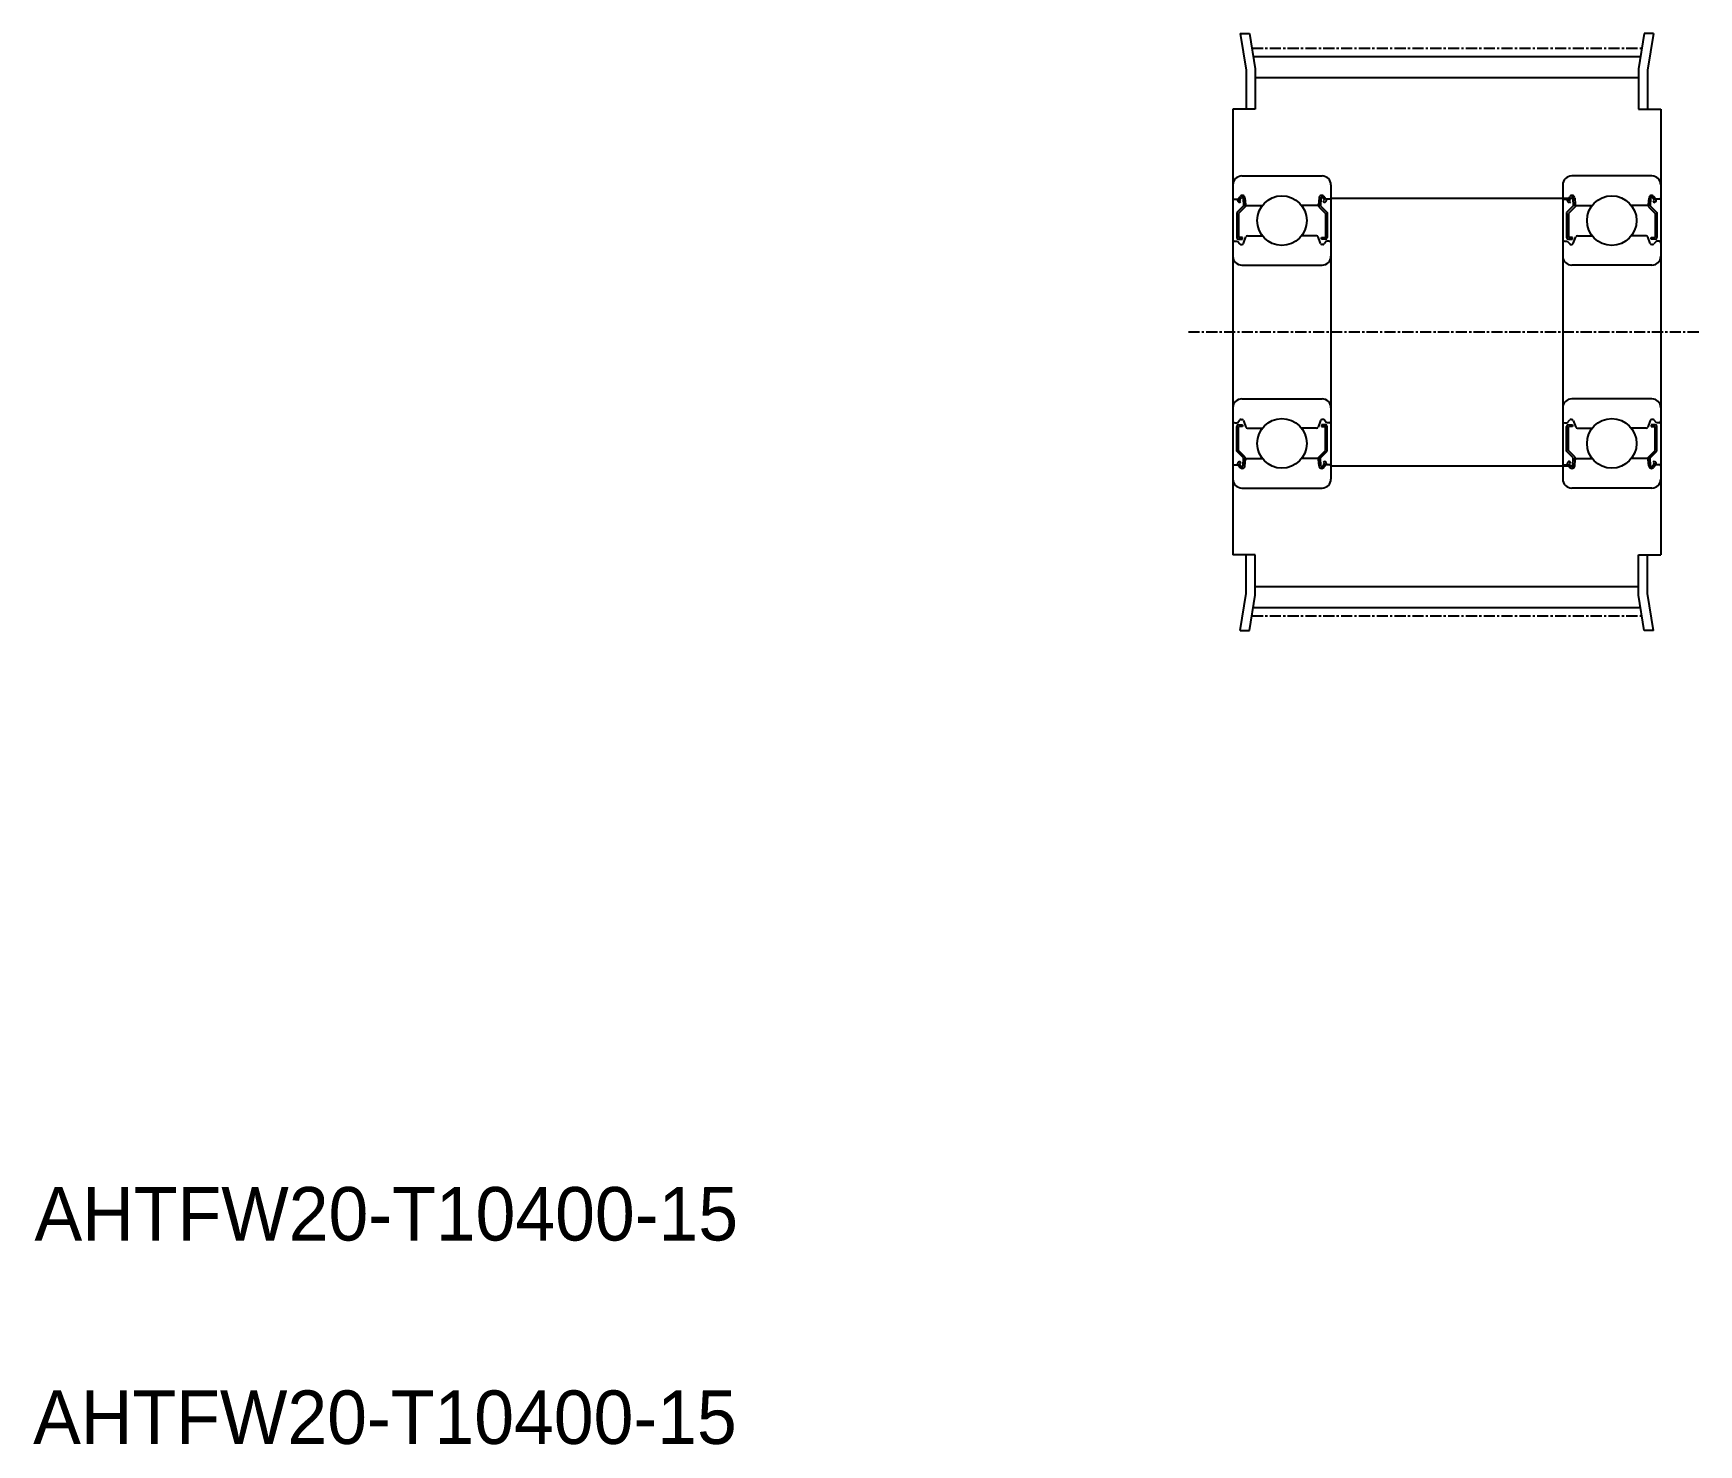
# Model space of a CAD drawing. Extents: x -286 to -99, y -73 to 85.
import ezdxf

# ---------------------------------------------------------------- set-up
doc = ezdxf.new("R2010")
doc.units = 0
doc.linetypes.add('CENTER', pattern=[2, 1.25, -0.25, 0.25, -0.25])
doc.layers.get('0').update_dxf_attribs({"linetype": 'CONTINUOUS'})
doc.layers.add('CENTER', color=1, linetype='CENTER')

# ---------------------------------------------------------------- blocks, each defined once
blk = doc.blocks.new('*U8')
at = {"color": 7, "linetype": 'CONTINUOUS'}
blk.add_text('AHTFW20-T10400-15', height=6, dxfattribs=at).set_placement((-286.14, -72.82))

msp = doc.modelspace()

# ---------------------------------------------------------------- linework, layer by layer
for p, q in [((-150.72, 85.41), (-150.05, 81.27)), ((-150.72, 85.41), (-149.69, 85.41)), ((-149.69, 85.41), (-149.05, 81.44)), ((-105.41, 85.41), (-106.05, 81.44)), ((-104.38, 85.41), (-105.41, 85.41)), ((-104.38, 85.41), (-105.05, 81.27)), ((-149.27, 82.81), (-105.83, 82.81)), ((-150.05, 81.27), (-150.05, 76.91)), ((-149.05, 81.44), (-149.05, 76.91)), ((-149.05, 80.44), (-106.05, 80.44)), ((-106.05, 81.44), (-106.05, 76.91)), ((-105.05, 81.27), (-105.05, 76.91)), ((-149.05, 76.91), (-151.55, 76.91)), ((-106.05, 76.91), (-103.55, 76.91)), ((-150.55, 69.41), (-141.55, 69.41)), ((-104.55, 69.41), (-113.55, 69.41)), ((-140.55, 68.41), (-140.55, 35.41)), ((-114.55, 68.41), (-114.55, 35.41)), ((-151.45, 66.81), (-150.99, 66.81)), ((-150.37, 66.05), (-151.12, 65.3)), ((-150.99, 66.81), (-150.74, 67.11)), ((-150.81, 66.4), (-150.97, 66.53)), ((-150.17, 65.96), (-150.92, 65.21)), ((-150.84, 66.68), (-150.59, 66.98)), ((-150.68, 66.56), (-150.84, 66.68)), ((-150.81, 66.4), (-150.68, 66.56)), ((-150.41, 66.92), (-150.37, 66.05)), ((-150.21, 66.94), (-150.15, 66.21)), ((-150.17, 66.43), (-150.17, 65.96)), ((-150.05, 66.11), (-148.25, 66.11)), ((-142.05, 66.11), (-143.85, 66.11)), ((-141.89, 66.94), (-141.95, 66.21)), ((-141.93, 66.43), (-141.93, 65.96)), ((-141.93, 65.96), (-141.18, 65.21)), ((-141.69, 66.92), (-141.73, 66.05)), ((-141.73, 66.05), (-140.98, 65.3)), ((-141.26, 66.68), (-141.51, 66.98)), ((-141.42, 66.56), (-141.26, 66.68)), ((-141.29, 66.4), (-141.42, 66.56)), ((-141.11, 66.81), (-141.36, 67.11)), ((-141.29, 66.4), (-141.14, 66.53)), ((-140.65, 66.81), (-141.11, 66.81)), ((-140.55, 66.91), (-113.55, 66.91)), ((-114.45, 66.81), (-113.99, 66.81)), ((-113.37, 66.05), (-114.12, 65.3)), ((-113.99, 66.81), (-113.74, 67.11)), ((-113.81, 66.4), (-113.97, 66.53)), ((-113.17, 65.96), (-113.92, 65.21)), ((-113.84, 66.68), (-113.59, 66.98)), ((-113.68, 66.56), (-113.84, 66.68)), ((-113.81, 66.4), (-113.68, 66.56)), ((-113.41, 66.92), (-113.37, 66.05)), ((-113.21, 66.94), (-113.15, 66.21)), ((-113.17, 66.43), (-113.17, 65.96)), ((-113.05, 66.11), (-111.25, 66.11)), ((-105.05, 66.11), (-106.85, 66.11)), ((-104.89, 66.94), (-104.95, 66.21)), ((-104.93, 66.43), (-104.93, 65.96)), ((-104.93, 65.96), (-104.18, 65.21)), ((-104.69, 66.92), (-104.73, 66.05)), ((-104.73, 66.05), (-103.98, 65.3)), ((-104.26, 66.68), (-104.51, 66.98)), ((-104.42, 66.56), (-104.26, 66.68)), ((-104.29, 66.4), (-104.42, 66.56)), ((-104.11, 66.81), (-104.36, 67.11)), ((-104.29, 66.4), (-104.14, 66.53)), ((-103.65, 66.81), (-104.11, 66.81)), ((-151.12, 65.3), (-151.12, 62.51)), ((-150.92, 65.21), (-150.92, 62.51)), ((-141.18, 65.21), (-141.18, 62.51)), ((-140.98, 65.3), (-140.98, 62.51)), ((-114.12, 65.3), (-114.12, 62.51)), ((-113.92, 65.21), (-113.92, 62.51)), ((-104.18, 65.21), (-104.18, 62.51)), ((-103.98, 65.3), (-103.98, 62.51)), ((-151.35, 62.11), (-151.05, 62.11)), ((-151.05, 62.11), (-150.77, 61.79)), ((-150.47, 62.51), (-150.92, 62.51)), ((-150.92, 62.31), (-150.47, 62.31)), ((-150.62, 61.71), (-150.56, 61.71)), ((-150.47, 62.31), (-150.47, 62.51)), ((-150.37, 61.85), (-150.1, 62.58)), ((-149.91, 62.71), (-148.25, 62.71)), ((-142.19, 62.71), (-143.85, 62.71)), ((-141.73, 61.85), (-142, 62.58)), ((-141.63, 62.51), (-141.18, 62.51)), ((-141.63, 62.31), (-141.63, 62.51)), ((-141.18, 62.31), (-141.63, 62.31)), ((-141.48, 61.71), (-141.54, 61.71)), ((-141.05, 62.11), (-141.33, 61.79)), ((-140.75, 62.11), (-141.05, 62.11)), ((-114.35, 62.11), (-114.05, 62.11)), ((-114.05, 62.11), (-113.77, 61.79)), ((-113.47, 62.51), (-113.92, 62.51)), ((-113.92, 62.31), (-113.47, 62.31)), ((-113.62, 61.71), (-113.56, 61.71)), ((-113.47, 62.31), (-113.47, 62.51)), ((-113.37, 61.85), (-113.1, 62.58)), ((-112.91, 62.71), (-111.25, 62.71)), ((-105.19, 62.71), (-106.85, 62.71)), ((-104.73, 61.85), (-105, 62.58)), ((-104.63, 62.51), (-104.18, 62.51)), ((-104.63, 62.31), (-104.63, 62.51)), ((-104.18, 62.31), (-104.63, 62.31)), ((-104.48, 61.71), (-104.54, 61.71)), ((-104.05, 62.11), (-104.33, 61.79)), ((-103.75, 62.11), (-104.05, 62.11)), ((-150.55, 59.41), (-141.55, 59.41)), ((-104.55, 59.41), (-113.55, 59.41)), ((-150.55, 44.41), (-141.55, 44.41)), ((-104.55, 44.41), (-113.55, 44.41)), ((-151.35, 41.71), (-151.05, 41.71)), ((-151.12, 38.53), (-151.12, 41.31)), ((-151.05, 41.71), (-150.77, 42.04)), ((-150.92, 41.51), (-150.47, 41.51)), ((-150.92, 38.61), (-150.92, 41.31)), ((-150.47, 41.31), (-150.92, 41.31)), ((-150.62, 42.11), (-150.56, 42.11)), ((-150.47, 41.51), (-150.47, 41.31)), ((-150.37, 41.98), (-150.1, 41.25)), ((-149.91, 41.11), (-148.25, 41.11)), ((-142.19, 41.11), (-143.85, 41.11)), ((-141.73, 41.98), (-142, 41.25)), ((-141.18, 41.51), (-141.63, 41.51)), ((-141.63, 41.51), (-141.63, 41.31)), ((-141.63, 41.31), (-141.18, 41.31)), ((-141.48, 42.11), (-141.54, 42.11)), ((-141.05, 41.71), (-141.33, 42.04)), ((-141.18, 38.61), (-141.18, 41.31)), ((-140.75, 41.71), (-141.05, 41.71)), ((-140.98, 38.53), (-140.98, 41.31)), ((-114.35, 41.71), (-114.05, 41.71)), ((-114.12, 38.53), (-114.12, 41.31)), ((-114.05, 41.71), (-113.77, 42.04)), ((-113.92, 41.51), (-113.47, 41.51)), ((-113.47, 41.31), (-113.92, 41.31)), ((-113.92, 38.61), (-113.92, 41.31)), ((-113.62, 42.11), (-113.56, 42.11)), ((-113.47, 41.51), (-113.47, 41.31)), ((-113.37, 41.98), (-113.1, 41.25)), ((-112.91, 41.11), (-111.25, 41.11)), ((-105.19, 41.11), (-106.85, 41.11)), ((-104.73, 41.98), (-105, 41.25)), ((-104.63, 41.51), (-104.63, 41.31)), ((-104.18, 41.51), (-104.63, 41.51)), ((-104.63, 41.31), (-104.18, 41.31)), ((-104.48, 42.11), (-104.54, 42.11)), ((-104.05, 41.71), (-104.33, 42.04)), ((-104.18, 38.61), (-104.18, 41.31)), ((-103.75, 41.71), (-104.05, 41.71)), ((-103.98, 38.53), (-103.98, 41.31)), ((-150.37, 37.78), (-151.12, 38.53)), ((-150.81, 37.42), (-150.97, 37.3)), ((-150.17, 37.86), (-150.92, 38.61)), ((-150.81, 37.42), (-150.68, 37.27)), ((-150.41, 36.9), (-150.37, 37.78)), ((-150.21, 36.88), (-150.15, 37.62)), ((-150.17, 37.39), (-150.17, 37.86)), ((-150.05, 37.71), (-148.25, 37.71)), ((-142.05, 37.71), (-143.85, 37.71)), ((-141.89, 36.88), (-141.95, 37.62)), ((-141.93, 37.86), (-141.18, 38.61)), ((-141.93, 37.39), (-141.93, 37.86)), ((-141.73, 37.78), (-140.98, 38.53)), ((-141.69, 36.9), (-141.73, 37.78)), ((-141.29, 37.42), (-141.42, 37.27)), ((-141.29, 37.42), (-141.14, 37.3)), ((-113.37, 37.78), (-114.12, 38.53)), ((-113.81, 37.42), (-113.97, 37.3)), ((-113.17, 37.86), (-113.92, 38.61)), ((-113.81, 37.42), (-113.68, 37.27)), ((-113.41, 36.9), (-113.37, 37.78)), ((-113.21, 36.88), (-113.15, 37.62)), ((-113.17, 37.39), (-113.17, 37.86)), ((-113.05, 37.71), (-111.25, 37.71)), ((-105.05, 37.71), (-106.85, 37.71)), ((-104.89, 36.88), (-104.95, 37.62)), ((-104.93, 37.86), (-104.18, 38.61)), ((-104.93, 37.39), (-104.93, 37.86)), ((-104.73, 37.78), (-103.98, 38.53)), ((-104.69, 36.9), (-104.73, 37.78)), ((-104.29, 37.42), (-104.42, 37.27)), ((-104.29, 37.42), (-104.14, 37.3)), ((-151.45, 37.01), (-150.99, 37.01)), ((-150.99, 37.01), (-150.74, 36.72)), ((-150.68, 37.27), (-150.84, 37.14)), ((-150.84, 37.14), (-150.59, 36.84)), ((-141.26, 37.14), (-141.51, 36.84)), ((-141.42, 37.27), (-141.26, 37.14)), ((-141.11, 37.01), (-141.36, 36.72)), ((-140.65, 37.01), (-141.11, 37.01)), ((-140.55, 36.91), (-113.55, 36.91)), ((-114.45, 37.01), (-113.99, 37.01)), ((-113.99, 37.01), (-113.74, 36.72)), ((-113.68, 37.27), (-113.84, 37.14)), ((-113.84, 37.14), (-113.59, 36.84)), ((-104.26, 37.14), (-104.51, 36.84)), ((-104.42, 37.27), (-104.26, 37.14)), ((-104.11, 37.01), (-104.36, 36.72)), ((-103.65, 37.01), (-104.11, 37.01)), ((-150.55, 34.41), (-141.55, 34.41)), ((-104.55, 34.41), (-113.55, 34.41)), ((-149.05, 26.91), (-151.55, 26.91)), ((-150.05, 22.56), (-150.05, 26.91)), ((-149.05, 22.39), (-149.05, 26.91)), ((-106.05, 22.39), (-106.05, 26.91)), ((-106.05, 26.91), (-103.55, 26.91)), ((-105.05, 22.56), (-105.05, 26.91)), ((-150.72, 18.41), (-150.05, 22.56)), ((-149.05, 23.38), (-106.05, 23.38)), ((-104.38, 18.41), (-105.05, 22.56)), ((-149.69, 18.41), (-149.05, 22.39)), ((-149.27, 21.01), (-105.83, 21.01)), ((-105.41, 18.41), (-106.05, 22.39)), ((-150.72, 18.41), (-149.69, 18.41)), ((-104.38, 18.41), (-105.41, 18.41))]:
    msp.add_line(p, q)
at = {"color": 7, "linetype": 'CONTINUOUS'}
for p, q in [((-151.55, 76.91), (-151.55, 26.91)), ((-103.55, 76.91), (-103.55, 26.91))]:
    msp.add_line(p, q, dxfattribs=at)
for centre in [(-146.05, 64.41), (-146.05, 64.41), (-109.05, 64.41), (-109.05, 64.41), (-146.05, 39.41), (-146.05, 39.41), (-109.05, 39.41), (-109.05, 39.41)]:
    msp.add_circle(centre, 2.78)
for centre, radius, start, end in [((-150.55, 68.41), 1, 90, 180), ((-141.55, 68.41), 1, 0, 90), ((-113.55, 68.41), 1, 90, 180), ((-104.55, 68.41), 1, 360, 90), ((-151.45, 66.91), 0.1, 180, 270), ((-150.84, 66.69), 0.2, 140.0012, 230.087), ((-150.51, 66.92), 0.3, 4.9968, 140.0012), ((-150.51, 66.92), 0.1, 2.8198, 140.0002), ((-150.05, 66.21), 0.1, 184.9968, 270), ((-142.05, 66.21), 0.1, 270, 355.0032), ((-141.59, 66.92), 0.3, 39.9988, 175.0032), ((-141.59, 66.92), 0.1, 39.9998, 177.1802), ((-141.26, 66.69), 0.2, 309.913, 39.9988), ((-140.65, 66.91), 0.1, 270, 0), ((-114.45, 66.91), 0.1, 180, 270), ((-113.84, 66.69), 0.2, 140.0012, 230.087), ((-113.51, 66.92), 0.3, 4.9968, 140.0012), ((-113.51, 66.92), 0.1, 2.8198, 140.0002), ((-113.05, 66.21), 0.1, 184.9968, 270), ((-105.05, 66.21), 0.1, 270, 355.0032), ((-104.59, 66.92), 0.3, 39.9988, 175.0032), ((-104.59, 66.92), 0.1, 39.9998, 177.1802), ((-104.26, 66.69), 0.2, 309.913, 39.9988), ((-103.65, 66.91), 0.1, 270, 360), ((-151.35, 61.91), 0.2, 90, 180), ((-150.92, 62.51), 0.2, 180, 270), ((-150.62, 61.91), 0.2, 219.9952, 270), ((-150.56, 61.91), 0.2, 270, 339.9916), ((-149.91, 62.51), 0.2, 90, 159.9916), ((-142.19, 62.51), 0.2, 20.0084, 90), ((-141.54, 61.91), 0.2, 200.0084, 270), ((-141.48, 61.91), 0.2, 270, 320.0048), ((-141.18, 62.51), 0.2, 270, 0), ((-140.75, 61.91), 0.2, 0, 90), ((-114.35, 61.91), 0.2, 90, 180), ((-113.92, 62.51), 0.2, 180, 270), ((-113.62, 61.91), 0.2, 219.9952, 270), ((-113.56, 61.91), 0.2, 270, 339.9916), ((-112.91, 62.51), 0.2, 90, 159.9916), ((-105.19, 62.51), 0.2, 20.0084, 90), ((-104.54, 61.91), 0.2, 200.0084, 270), ((-104.48, 61.91), 0.2, 270, 320.0048), ((-104.18, 62.51), 0.2, 270, 360), ((-103.75, 61.91), 0.2, 360, 90), ((-150.55, 60.41), 1, 180, 270), ((-141.55, 60.41), 1, 270, 0), ((-113.55, 60.41), 1, 180, 270), ((-104.55, 60.41), 1, 270, 360), ((-150.55, 43.41), 1, 90, 180), ((-141.55, 43.41), 1, 0, 90), ((-113.55, 43.41), 1, 90, 180), ((-104.55, 43.41), 1, 360, 90), ((-151.35, 41.91), 0.2, 180, 270), ((-150.92, 41.31), 0.2, 90, 180), ((-150.62, 41.91), 0.2, 90, 140.0048), ((-150.56, 41.91), 0.2, 20.0084, 90), ((-149.91, 41.31), 0.2, 200.0084, 270), ((-142.19, 41.31), 0.2, 270, 339.9916), ((-141.54, 41.91), 0.2, 90, 159.9916), ((-141.48, 41.91), 0.2, 39.9952, 90), ((-141.18, 41.31), 0.2, 0, 90), ((-140.75, 41.91), 0.2, 270, 0), ((-114.35, 41.91), 0.2, 180, 270), ((-113.92, 41.31), 0.2, 90, 180), ((-113.62, 41.91), 0.2, 90, 140.0048), ((-113.56, 41.91), 0.2, 20.0084, 90), ((-112.91, 41.31), 0.2, 200.0084, 270), ((-105.19, 41.31), 0.2, 270, 339.9916), ((-104.54, 41.91), 0.2, 90, 159.9916), ((-104.48, 41.91), 0.2, 39.9952, 90), ((-104.18, 41.31), 0.2, 360, 90), ((-103.75, 41.91), 0.2, 270, 360), ((-150.05, 37.61), 0.1, 90, 175.0032), ((-142.05, 37.61), 0.1, 4.9968, 90), ((-113.05, 37.61), 0.1, 90, 175.0032), ((-105.05, 37.61), 0.1, 4.9968, 90), ((-151.45, 36.91), 0.1, 90, 180), ((-150.84, 37.14), 0.2, 129.913, 219.9988), ((-150.51, 36.91), 0.3, 219.9988, 355.0032), ((-150.51, 36.91), 0.1, 219.9998, 357.1802), ((-141.59, 36.91), 0.3, 184.9968, 320.0012), ((-141.59, 36.91), 0.1, 182.8198, 320.0002), ((-141.26, 37.14), 0.2, 320.0012, 50.087), ((-140.65, 36.91), 0.1, 0, 90), ((-114.45, 36.91), 0.1, 90, 180), ((-113.84, 37.14), 0.2, 129.913, 219.9988), ((-113.51, 36.91), 0.3, 219.9988, 355.0032), ((-113.51, 36.91), 0.1, 219.9998, 357.1802), ((-104.59, 36.91), 0.3, 184.9968, 320.0012), ((-104.59, 36.91), 0.1, 182.8198, 320.0002), ((-104.26, 37.14), 0.2, 320.0012, 50.087), ((-103.65, 36.91), 0.1, 360, 90), ((-150.55, 35.41), 1, 180, 270), ((-141.55, 35.41), 1, 270, 0), ((-113.55, 35.41), 1, 180, 270), ((-104.55, 35.41), 1, 270, 360)]:
    msp.add_arc(centre, radius, start, end)
at = {"layer": 'CENTER', "color": 1, "linetype": 'CENTER'}
for p, q in [((-149.42, 83.74), (-105.68, 83.74)), ((-156.55, 51.91), (-99.3, 51.91)), ((-149.42, 20.08), (-105.68, 20.08))]:
    msp.add_line(p, q, dxfattribs=at)

# ---------------------------------------------------------------- block references
at = {"color": 7, "linetype": 'CONTINUOUS'}
msp.add_blockref('*U8', (0, 0), dxfattribs=at)

# ---------------------------------------------------------------- texts
msp.add_text('AHTFW20-T10400-15', height=6, dxfattribs=at).set_placement((-285.99, -50))

doc.saveas('drawing.dxf')
